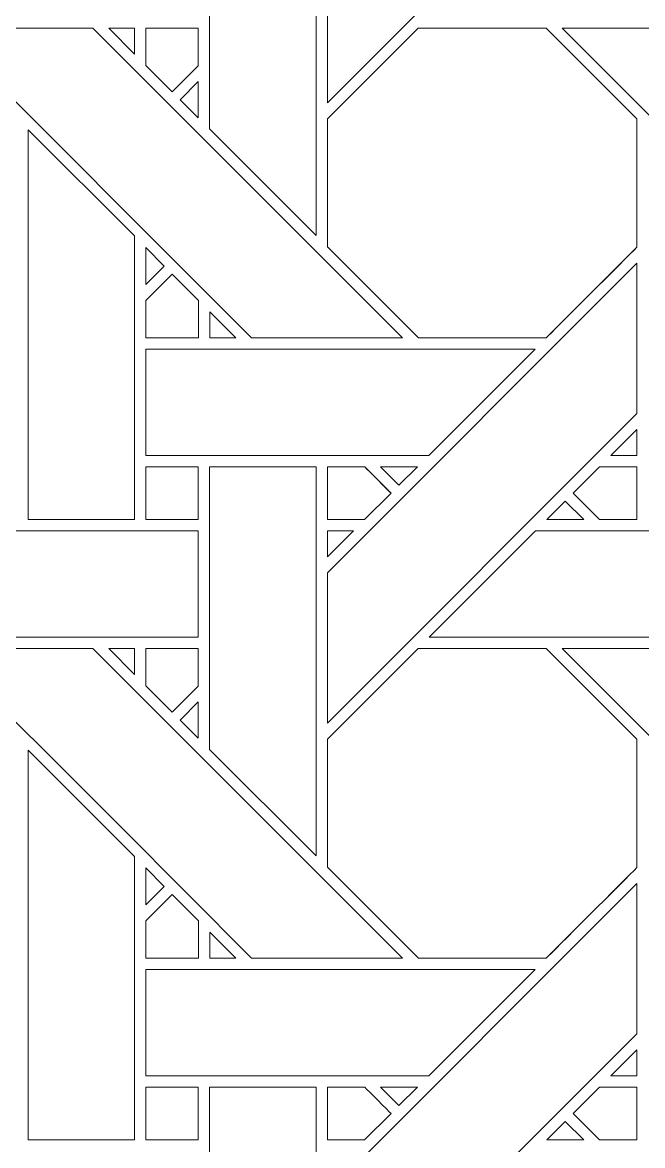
# Model space of a CAD drawing. Header units: inches. Extents: x 2.4 to 22.4, y -0.9 to 19.1.
# Drawn here: x 12.154 to 13.103, y 4.302 to 6.02 of the extents above; entities that cross this region are included whole.
import ezdxf

# ---------------------------------------------------------------- set-up
doc = ezdxf.new("R2010")
doc.units = ezdxf.units.IN
doc.header["$MEASUREMENT"] = 0
doc.layers.add('Design', color=7, linetype='Continuous', lineweight=0)

msp = doc.modelspace()

# ---------------------------------------------------------------- linework, layer by layer
at = {"layer": 'Design'}
for points, knots in [([(12.3829, 19.0948), (6.86, 19.0948), (2.3829, 14.6176), (2.3829, 9.0948), (2.3829, 3.5719), (6.86, -0.9052), (12.3829, -0.9052), (17.9057, -0.9052), (22.3829, 3.5719), (22.3829, 9.0948), (22.3829, 14.6176), (17.9057, 19.0948), (12.3829, 19.0948)], [0, 0, 0, 0, 1, 1, 1, 2, 2, 2, 3, 3, 3, 4, 4, 4, 4]), ([(12.3829, 17.972), (7.4801, 17.972), (3.5056, 13.9975), (3.5056, 9.0948), (3.5056, 4.192), (7.4801, 0.2175), (12.3829, 0.2175), (17.2856, 0.2175), (21.2601, 4.192), (21.2601, 9.0948), (21.2601, 13.9975), (17.2856, 17.972), (12.3829, 17.972)], [0, 0, 0, 0, 1, 1, 1, 2, 2, 2, 3, 3, 3, 4, 4, 4, 4]), ([(12.6204, 6.1269), (12.6204, 6.1269), (13.0941, 6.6005), (13.0941, 6.6005), (13.0941, 6.6005), (13.0941, 6.3705), (13.0941, 6.3705), (13.0941, 6.3705), (12.6204, 5.8968), (12.6204, 5.8968), (12.6204, 5.8968), (12.6204, 6.1269), (12.6204, 6.1269)], [0, 0, 0, 0, 1, 1, 1, 2, 2, 2, 3, 3, 3, 4, 4, 4, 4]), ([(12.6032, 6.289), (12.6032, 6.289), (12.6032, 5.6939), (12.6032, 5.6939), (12.6032, 5.6939), (12.4403, 5.8568), (12.4403, 5.8568), (12.4403, 5.8568), (12.4403, 6.289), (12.4403, 6.289), (12.4403, 6.289), (12.6032, 6.289), (12.6032, 6.289)], [0, 0, 0, 0, 1, 1, 1, 2, 2, 2, 3, 3, 3, 4, 4, 4, 4]), ([(12.0308, 6.0112), (12.0308, 6.0112), (12.2618, 6.0112), (12.2618, 6.0112), (12.2618, 6.0112), (12.7354, 5.5375), (12.7354, 5.5375), (12.7354, 5.5375), (12.5044, 5.5375), (12.5044, 5.5375), (12.5044, 5.5375), (12.0308, 6.0112), (12.0308, 6.0112)], [0, 0, 0, 0, 1, 1, 1, 2, 2, 2, 3, 3, 3, 4, 4, 4, 4]), ([(12.3253, 6.0111), (12.3253, 6.0111), (12.3253, 5.9713), (12.3253, 5.9713), (12.3253, 5.9713), (12.2859, 6.0111), (12.2859, 6.0111), (12.2859, 6.0111), (12.3253, 6.0111), (12.3253, 6.0111)], [0, 0, 0, 0, 1, 1, 1, 2, 2, 2, 3, 3, 3, 3]), ([(12.3425, 5.9539), (12.3425, 5.9539), (12.3425, 6.0111), (12.3425, 6.0111), (12.3425, 6.0111), (12.4228, 6.0111), (12.4228, 6.0111), (12.4228, 6.0111), (12.4228, 5.9535), (12.4228, 5.9535), (12.4228, 5.9535), (12.3828, 5.9136), (12.3828, 5.9136), (12.3828, 5.9136), (12.3425, 5.9539), (12.3425, 5.9539)], [0, 0, 0, 0, 1, 1, 1, 2, 2, 2, 3, 3, 3, 4, 4, 4, 5, 5, 5, 5]), ([(12.3828, 5.9136), (12.3828, 5.9136), (12.3425, 5.9539), (12.3425, 5.9539), (12.3425, 5.9539), (12.3425, 6.0111), (12.3425, 6.0111), (12.3425, 6.0111), (12.4228, 6.0111), (12.4228, 6.0111), (12.4228, 6.0111), (12.4228, 5.9535), (12.4228, 5.9535), (12.4228, 5.9535), (12.3828, 5.9136), (12.3828, 5.9136)], [0, 0, 0, 0, 1, 1, 1, 2, 2, 2, 3, 3, 3, 4, 4, 4, 5, 5, 5, 5]), ([(12.7591, 6.0111), (12.7591, 6.0111), (12.9553, 6.0111), (12.9553, 6.0111), (12.9553, 6.0111), (13.0941, 5.8724), (13.0941, 5.8724), (13.0941, 5.8724), (13.0941, 5.6762), (13.0941, 5.6762), (13.0763, 5.6582), (12.9643, 5.5465), (12.9553, 5.5375), (12.9553, 5.5375), (12.7596, 5.5375), (12.7596, 5.5375), (12.7596, 5.5375), (12.6204, 5.6767), (12.6204, 5.6767), (12.6204, 5.6767), (12.6204, 5.8724), (12.6204, 5.8724), (12.6204, 5.8724), (12.7591, 6.0111), (12.7591, 6.0111)], [0, 0, 0, 0, 1, 1, 1, 2, 2, 2, 3, 3, 3, 4, 4, 4, 5, 5, 5, 6, 6, 6, 7, 7, 7, 8, 8, 8, 8]), ([(12.6204, 5.6767), (12.6204, 5.6767), (12.6204, 5.8724), (12.6204, 5.8724), (12.6204, 5.8724), (12.7591, 6.0111), (12.7591, 6.0111), (12.7591, 6.0111), (12.9553, 6.0111), (12.9553, 6.0111), (12.9553, 6.0111), (13.0941, 5.8724), (13.0941, 5.8724), (13.0941, 5.8724), (13.0941, 5.6762), (13.0941, 5.6762), (13.0756, 5.6576), (12.9638, 5.546), (12.9553, 5.5375), (12.9553, 5.5375), (12.7596, 5.5375), (12.7596, 5.5375), (12.7596, 5.5375), (12.6204, 5.6767), (12.6204, 5.6767)], [0, 0, 0, 0, 1, 1, 1, 2, 2, 2, 3, 3, 3, 4, 4, 4, 5, 5, 5, 6, 6, 6, 7, 7, 7, 8, 8, 8, 8]), ([(12.9795, 6.0112), (12.9795, 6.0112), (13.2105, 6.0112), (13.2105, 6.0112), (13.2105, 6.0112), (13.6841, 5.5375), (13.6841, 5.5375), (13.6841, 5.5375), (13.4531, 5.5375), (13.4531, 5.5375), (13.4531, 5.5375), (12.9795, 6.0112), (12.9795, 6.0112)], [0, 0, 0, 0, 1, 1, 1, 2, 2, 2, 3, 3, 3, 4, 4, 4, 4]), ([(12.4228, 5.9293), (12.4228, 5.9293), (12.4228, 5.8741), (12.4228, 5.8741), (12.4228, 5.8741), (12.395, 5.9015), (12.395, 5.9015), (12.395, 5.9015), (12.4228, 5.9293), (12.4228, 5.9293)], [0, 0, 0, 0, 1, 1, 1, 2, 2, 2, 3, 3, 3, 3]), ([(12.3252, 5.6932), (12.3252, 5.6932), (12.3252, 5.2595), (12.3252, 5.2595), (12.3252, 5.2595), (12.1625, 5.2595), (12.1625, 5.2595), (12.1625, 5.2595), (12.1625, 5.8553), (12.1625, 5.8553), (12.1625, 5.8553), (12.3252, 5.6932), (12.3252, 5.6932)], [0, 0, 0, 0, 1, 1, 1, 2, 2, 2, 3, 3, 3, 4, 4, 4, 4]), ([(12.3425, 5.6189), (12.3425, 5.6189), (12.3425, 5.6757), (12.3425, 5.6757), (12.3425, 5.6757), (12.3707, 5.6471), (12.3707, 5.6471), (12.3707, 5.6471), (12.3425, 5.6189), (12.3425, 5.6189)], [0, 0, 0, 0, 1, 1, 1, 2, 2, 2, 3, 3, 3, 3]), ([(12.6204, 5.1782), (12.6204, 5.1782), (13.0941, 5.6518), (13.0941, 5.6518), (13.0941, 5.6518), (13.0941, 5.4217), (13.0941, 5.4217), (13.0941, 5.4217), (12.6204, 4.9481), (12.6204, 4.9481), (12.6204, 4.9481), (12.6204, 5.1782), (12.6204, 5.1782)], [0, 0, 0, 0, 1, 1, 1, 2, 2, 2, 3, 3, 3, 4, 4, 4, 4]), ([(12.3425, 5.5372), (12.3425, 5.5372), (12.3425, 5.5945), (12.3425, 5.5945), (12.3425, 5.5945), (12.3829, 5.6349), (12.3829, 5.6349), (12.3829, 5.6349), (12.4232, 5.5945), (12.4232, 5.5945), (12.4232, 5.5945), (12.4232, 5.5372), (12.4232, 5.5372), (12.4232, 5.5372), (12.3425, 5.5372), (12.3425, 5.5372)], [0, 0, 0, 0, 1, 1, 1, 2, 2, 2, 3, 3, 3, 4, 4, 4, 5, 5, 5, 5]), ([(12.3829, 5.6349), (12.3829, 5.6349), (12.4232, 5.5945), (12.4232, 5.5945), (12.4232, 5.5945), (12.4232, 5.5372), (12.4232, 5.5372), (12.4232, 5.5372), (12.3425, 5.5372), (12.3425, 5.5372), (12.3425, 5.5372), (12.3425, 5.5945), (12.3425, 5.5945), (12.3425, 5.5945), (12.3829, 5.6349), (12.3829, 5.6349)], [0, 0, 0, 0, 1, 1, 1, 2, 2, 2, 3, 3, 3, 4, 4, 4, 5, 5, 5, 5]), ([(12.4802, 5.5375), (12.4802, 5.5375), (12.4405, 5.5375), (12.4405, 5.5375), (12.4405, 5.5375), (12.4405, 5.5773), (12.4405, 5.5773), (12.4405, 5.5773), (12.4802, 5.5375), (12.4802, 5.5375)], [0, 0, 0, 0, 1, 1, 1, 2, 2, 2, 3, 3, 3, 3]), ([(12.3425, 5.3576), (12.3425, 5.3576), (12.3425, 5.5203), (12.3425, 5.5203), (12.3425, 5.5203), (12.9382, 5.5203), (12.9382, 5.5203), (12.9382, 5.5203), (12.7755, 5.3576), (12.7755, 5.3576), (12.7755, 5.3576), (12.3425, 5.3576), (12.3425, 5.3576)], [0, 0, 0, 0, 1, 1, 1, 2, 2, 2, 3, 3, 3, 4, 4, 4, 4]), ([(13.0543, 5.3576), (13.0543, 5.3576), (13.0941, 5.3973), (13.0941, 5.3973), (13.0941, 5.3973), (13.0941, 5.3576), (13.0941, 5.3576), (13.0941, 5.3576), (13.0543, 5.3576), (13.0543, 5.3576)], [0, 0, 0, 0, 1, 1, 1, 2, 2, 2, 3, 3, 3, 3]), ([(12.3425, 5.2595), (12.3425, 5.2595), (12.3425, 5.3403), (12.3425, 5.3403), (12.3425, 5.3403), (12.4228, 5.3403), (12.4228, 5.3403), (12.4228, 5.3403), (12.4228, 5.2595), (12.4228, 5.2595), (12.4228, 5.2595), (12.3425, 5.2595), (12.3425, 5.2595)], [0, 0, 0, 0, 1, 1, 1, 2, 2, 2, 3, 3, 3, 4, 4, 4, 4]), ([(12.4228, 5.3403), (12.4228, 5.3403), (12.4228, 5.2595), (12.4228, 5.2595), (12.4228, 5.2595), (12.3425, 5.2595), (12.3425, 5.2595), (12.3425, 5.2595), (12.3425, 5.3403), (12.3425, 5.3403), (12.3425, 5.3403), (12.4228, 5.3403), (12.4228, 5.3403)], [0, 0, 0, 0, 1, 1, 1, 2, 2, 2, 3, 3, 3, 4, 4, 4, 4]), ([(12.6032, 5.3403), (12.6032, 5.3403), (12.6032, 4.7452), (12.6032, 4.7452), (12.6032, 4.7452), (12.4403, 4.9081), (12.4403, 4.9081), (12.4403, 4.9081), (12.4403, 5.3403), (12.4403, 5.3403), (12.4403, 5.3403), (12.6032, 5.3403), (12.6032, 5.3403)], [0, 0, 0, 0, 1, 1, 1, 2, 2, 2, 3, 3, 3, 4, 4, 4, 4]), ([(12.6775, 5.3403), (12.6826, 5.3351), (12.7134, 5.3043), (12.7178, 5.2999), (12.7178, 5.2999), (12.6774, 5.2595), (12.6774, 5.2595), (12.6774, 5.2595), (12.6204, 5.2595), (12.6204, 5.2595), (12.6204, 5.2595), (12.6204, 5.3403), (12.6204, 5.3403), (12.6204, 5.3403), (12.6775, 5.3403), (12.6775, 5.3403)], [0, 0, 0, 0, 1, 1, 1, 2, 2, 2, 3, 3, 3, 4, 4, 4, 5, 5, 5, 5]), ([(12.6204, 5.3403), (12.6204, 5.3403), (12.6775, 5.3403), (12.6775, 5.3403), (12.6828, 5.335), (12.7136, 5.3041), (12.7178, 5.2999), (12.7178, 5.2999), (12.6774, 5.2595), (12.6774, 5.2595), (12.6774, 5.2595), (12.6204, 5.2595), (12.6204, 5.2595), (12.6204, 5.2595), (12.6204, 5.3403), (12.6204, 5.3403)], [0, 0, 0, 0, 1, 1, 1, 2, 2, 2, 3, 3, 3, 4, 4, 4, 5, 5, 5, 5]), ([(12.7583, 5.3403), (12.7583, 5.3403), (12.73, 5.3121), (12.73, 5.3121), (12.73, 5.3121), (12.7018, 5.3403), (12.7018, 5.3403), (12.7018, 5.3403), (12.7583, 5.3403), (12.7583, 5.3403)], [0, 0, 0, 0, 1, 1, 1, 2, 2, 2, 3, 3, 3, 3]), ([(13.037, 5.2595), (13.037, 5.2595), (12.9966, 5.2998), (12.9966, 5.2998), (12.9966, 5.2998), (13.037, 5.3403), (13.037, 5.3403), (13.037, 5.3403), (13.0941, 5.3403), (13.0941, 5.3403), (13.0941, 5.3403), (13.0941, 5.2595), (13.0941, 5.2595), (13.0941, 5.2595), (13.037, 5.2595), (13.037, 5.2595)], [0, 0, 0, 0, 1, 1, 1, 2, 2, 2, 3, 3, 3, 4, 4, 4, 5, 5, 5, 5]), ([(12.9966, 5.2998), (12.9966, 5.2998), (13.037, 5.3403), (13.037, 5.3403), (13.037, 5.3403), (13.0941, 5.3403), (13.0941, 5.3403), (13.0941, 5.3403), (13.0941, 5.2595), (13.0941, 5.2595), (13.0941, 5.2595), (13.037, 5.2595), (13.037, 5.2595), (13.037, 5.2595), (12.9966, 5.2998), (12.9966, 5.2998)], [0, 0, 0, 0, 1, 1, 1, 2, 2, 2, 3, 3, 3, 4, 4, 4, 5, 5, 5, 5]), ([(13.0127, 5.2595), (13.0127, 5.2595), (12.9562, 5.2595), (12.9562, 5.2595), (12.9562, 5.2595), (12.9845, 5.2878), (12.9845, 5.2878), (12.9845, 5.2878), (13.0127, 5.2595), (13.0127, 5.2595)], [0, 0, 0, 0, 1, 1, 1, 2, 2, 2, 3, 3, 3, 3]), ([(11.8275, 5.0796), (11.8275, 5.0796), (11.9904, 5.2424), (11.9904, 5.2424), (11.9904, 5.2424), (12.4228, 5.2424), (12.4228, 5.2424), (12.4228, 5.2424), (12.4228, 5.0796), (12.4228, 5.0796), (12.4228, 5.0796), (11.8275, 5.0796), (11.8275, 5.0796)], [0, 0, 0, 0, 1, 1, 1, 2, 2, 2, 3, 3, 3, 4, 4, 4, 4]), ([(12.6602, 5.2424), (12.6602, 5.2424), (12.6204, 5.2025), (12.6204, 5.2025), (12.6204, 5.2025), (12.6204, 5.2424), (12.6204, 5.2424), (12.6204, 5.2424), (12.6602, 5.2424), (12.6602, 5.2424)], [0, 0, 0, 0, 1, 1, 1, 2, 2, 2, 3, 3, 3, 3]), ([(12.7762, 5.0796), (12.7762, 5.0796), (12.9391, 5.2424), (12.9391, 5.2424), (12.9391, 5.2424), (13.3715, 5.2424), (13.3715, 5.2424), (13.3715, 5.2424), (13.3715, 5.0796), (13.3715, 5.0796), (13.3715, 5.0796), (12.7762, 5.0796), (12.7762, 5.0796)], [0, 0, 0, 0, 1, 1, 1, 2, 2, 2, 3, 3, 3, 4, 4, 4, 4]), ([(12.3052, 4.7887), (12.3052, 4.7887), (12.0308, 5.0624), (12.0308, 5.0624), (12.0308, 5.0624), (12.2618, 5.0624), (12.2618, 5.0624), (12.2618, 5.0624), (12.7354, 4.5888), (12.7354, 4.5888), (12.7354, 4.5888), (12.5044, 4.5888), (12.5044, 4.5888), (12.5044, 4.5888), (12.3052, 4.7887), (12.3052, 4.7887)], [0, 0, 0, 0, 1, 1, 1, 2, 2, 2, 3, 3, 3, 4, 4, 4, 5, 5, 5, 5]), ([(12.3253, 5.0624), (12.3253, 5.0624), (12.3253, 5.0226), (12.3253, 5.0226), (12.3253, 5.0226), (12.2859, 5.0624), (12.2859, 5.0624), (12.2859, 5.0624), (12.3253, 5.0624), (12.3253, 5.0624)], [0, 0, 0, 0, 1, 1, 1, 2, 2, 2, 3, 3, 3, 3]), ([(12.3425, 5.0052), (12.3425, 5.0052), (12.3425, 5.0624), (12.3425, 5.0624), (12.3425, 5.0624), (12.4228, 5.0624), (12.4228, 5.0624), (12.4228, 5.0624), (12.4228, 5.0048), (12.4228, 5.0048), (12.4228, 5.0048), (12.3828, 4.9648), (12.3828, 4.9648), (12.3828, 4.9648), (12.3425, 5.0052), (12.3425, 5.0052)], [0, 0, 0, 0, 1, 1, 1, 2, 2, 2, 3, 3, 3, 4, 4, 4, 5, 5, 5, 5]), ([(12.3828, 4.9648), (12.3828, 4.9648), (12.3425, 5.0052), (12.3425, 5.0052), (12.3425, 5.0052), (12.3425, 5.0624), (12.3425, 5.0624), (12.3425, 5.0624), (12.4228, 5.0624), (12.4228, 5.0624), (12.4228, 5.0624), (12.4228, 5.0048), (12.4228, 5.0048), (12.4228, 5.0048), (12.3828, 4.9648), (12.3828, 4.9648)], [0, 0, 0, 0, 1, 1, 1, 2, 2, 2, 3, 3, 3, 4, 4, 4, 5, 5, 5, 5]), ([(12.7591, 5.0624), (12.7591, 5.0624), (12.9553, 5.0624), (12.9553, 5.0624), (12.9553, 5.0624), (13.0941, 4.9237), (13.0941, 4.9237), (13.0941, 4.9237), (13.0941, 4.7274), (13.0941, 4.7274), (13.0763, 4.7095), (12.9643, 4.5978), (12.9553, 4.5888), (12.9553, 4.5888), (12.7596, 4.5888), (12.7596, 4.5888), (12.7596, 4.5888), (12.6204, 4.728), (12.6204, 4.728), (12.6204, 4.728), (12.6204, 4.9237), (12.6204, 4.9237), (12.6204, 4.9237), (12.7591, 5.0624), (12.7591, 5.0624)], [0, 0, 0, 0, 1, 1, 1, 2, 2, 2, 3, 3, 3, 4, 4, 4, 5, 5, 5, 6, 6, 6, 7, 7, 7, 8, 8, 8, 8]), ([(12.6204, 4.728), (12.6204, 4.728), (12.6204, 4.9237), (12.6204, 4.9237), (12.6204, 4.9237), (12.7591, 5.0624), (12.7591, 5.0624), (12.7591, 5.0624), (12.9553, 5.0624), (12.9553, 5.0624), (12.9553, 5.0624), (13.0941, 4.9237), (13.0941, 4.9237), (13.0941, 4.9237), (13.0941, 4.7274), (13.0941, 4.7274), (13.0757, 4.7089), (12.9639, 4.5973), (12.9553, 4.5888), (12.9553, 4.5888), (12.7596, 4.5888), (12.7596, 4.5888), (12.7596, 4.5888), (12.6204, 4.728), (12.6204, 4.728)], [0, 0, 0, 0, 1, 1, 1, 2, 2, 2, 3, 3, 3, 4, 4, 4, 5, 5, 5, 6, 6, 6, 7, 7, 7, 8, 8, 8, 8]), ([(12.9795, 5.0624), (12.9795, 5.0624), (13.2105, 5.0624), (13.2105, 5.0624), (13.2105, 5.0624), (13.6841, 4.5888), (13.6841, 4.5888), (13.6841, 4.5888), (13.4531, 4.5888), (13.4531, 4.5888), (13.4531, 4.5888), (12.9795, 5.0624), (12.9795, 5.0624)], [0, 0, 0, 0, 1, 1, 1, 2, 2, 2, 3, 3, 3, 4, 4, 4, 4]), ([(12.4228, 4.9806), (12.4228, 4.9806), (12.4228, 4.9254), (12.4228, 4.9254), (12.4228, 4.9254), (12.395, 4.9528), (12.395, 4.9528), (12.395, 4.9528), (12.4228, 4.9806), (12.4228, 4.9806)], [0, 0, 0, 0, 1, 1, 1, 2, 2, 2, 3, 3, 3, 3]), ([(12.3252, 4.7444), (12.3252, 4.7444), (12.3252, 4.3108), (12.3252, 4.3108), (12.3252, 4.3108), (12.1625, 4.3108), (12.1625, 4.3108), (12.1625, 4.3108), (12.1625, 4.9066), (12.1625, 4.9066), (12.1625, 4.9066), (12.3252, 4.7444), (12.3252, 4.7444)], [0, 0, 0, 0, 1, 1, 1, 2, 2, 2, 3, 3, 3, 4, 4, 4, 4]), ([(12.3425, 4.6702), (12.3425, 4.6702), (12.3425, 4.727), (12.3425, 4.727), (12.3425, 4.727), (12.3707, 4.6984), (12.3707, 4.6984), (12.3707, 4.6984), (12.3425, 4.6702), (12.3425, 4.6702)], [0, 0, 0, 0, 1, 1, 1, 2, 2, 2, 3, 3, 3, 3]), ([(12.6204, 4.2294), (12.6204, 4.2294), (13.0941, 4.7031), (13.0941, 4.7031), (13.0941, 4.7031), (13.0941, 4.473), (13.0941, 4.473), (13.0941, 4.473), (12.6204, 3.9994), (12.6204, 3.9994), (12.6204, 3.9994), (12.6204, 4.2294), (12.6204, 4.2294)], [0, 0, 0, 0, 1, 1, 1, 2, 2, 2, 3, 3, 3, 4, 4, 4, 4]), ([(12.3425, 4.5885), (12.3425, 4.5885), (12.3425, 4.6458), (12.3425, 4.6458), (12.3425, 4.6458), (12.3829, 4.6861), (12.3829, 4.6861), (12.3829, 4.6861), (12.4232, 4.6458), (12.4232, 4.6458), (12.4232, 4.6458), (12.4232, 4.5885), (12.4232, 4.5885), (12.4232, 4.5885), (12.3425, 4.5885), (12.3425, 4.5885)], [0, 0, 0, 0, 1, 1, 1, 2, 2, 2, 3, 3, 3, 4, 4, 4, 5, 5, 5, 5]), ([(12.3829, 4.6861), (12.3829, 4.6861), (12.4232, 4.6458), (12.4232, 4.6458), (12.4232, 4.6458), (12.4232, 4.5885), (12.4232, 4.5885), (12.4232, 4.5885), (12.3425, 4.5885), (12.3425, 4.5885), (12.3425, 4.5885), (12.3425, 4.6458), (12.3425, 4.6458), (12.3425, 4.6458), (12.3829, 4.6861), (12.3829, 4.6861)], [0, 0, 0, 0, 1, 1, 1, 2, 2, 2, 3, 3, 3, 4, 4, 4, 5, 5, 5, 5]), ([(12.4802, 4.5888), (12.4802, 4.5888), (12.4405, 4.5888), (12.4405, 4.5888), (12.4405, 4.5888), (12.4405, 4.6286), (12.4405, 4.6286), (12.4405, 4.6286), (12.4802, 4.5888), (12.4802, 4.5888)], [0, 0, 0, 0, 1, 1, 1, 2, 2, 2, 3, 3, 3, 3]), ([(12.3425, 4.4088), (12.3425, 4.4088), (12.3425, 4.5715), (12.3425, 4.5715), (12.3425, 4.5715), (12.9382, 4.5715), (12.9382, 4.5715), (12.9382, 4.5715), (12.7755, 4.4088), (12.7755, 4.4088), (12.7755, 4.4088), (12.3425, 4.4088), (12.3425, 4.4088)], [0, 0, 0, 0, 1, 1, 1, 2, 2, 2, 3, 3, 3, 4, 4, 4, 4]), ([(13.0543, 4.4089), (13.0543, 4.4089), (13.0941, 4.4486), (13.0941, 4.4486), (13.0941, 4.4486), (13.0941, 4.4089), (13.0941, 4.4089), (13.0941, 4.4089), (13.0543, 4.4089), (13.0543, 4.4089)], [0, 0, 0, 0, 1, 1, 1, 2, 2, 2, 3, 3, 3, 3]), ([(12.3425, 4.3107), (12.3425, 4.3107), (12.3425, 4.3915), (12.3425, 4.3915), (12.3425, 4.3915), (12.4228, 4.3915), (12.4228, 4.3915), (12.4228, 4.3915), (12.4228, 4.3107), (12.4228, 4.3107), (12.4228, 4.3107), (12.3425, 4.3107), (12.3425, 4.3107)], [0, 0, 0, 0, 1, 1, 1, 2, 2, 2, 3, 3, 3, 4, 4, 4, 4]), ([(12.4228, 4.3915), (12.4228, 4.3915), (12.4228, 4.3107), (12.4228, 4.3107), (12.4228, 4.3107), (12.3425, 4.3107), (12.3425, 4.3107), (12.3425, 4.3107), (12.3425, 4.3915), (12.3425, 4.3915), (12.3425, 4.3915), (12.4228, 4.3915), (12.4228, 4.3915)], [0, 0, 0, 0, 1, 1, 1, 2, 2, 2, 3, 3, 3, 4, 4, 4, 4]), ([(12.6032, 4.3916), (12.6032, 4.3916), (12.6032, 3.7964), (12.6032, 3.7964), (12.6032, 3.7964), (12.4403, 3.9594), (12.4403, 3.9594), (12.4403, 3.9594), (12.4403, 4.3916), (12.4403, 4.3916), (12.4403, 4.3916), (12.6032, 4.3916), (12.6032, 4.3916)], [0, 0, 0, 0, 1, 1, 1, 2, 2, 2, 3, 3, 3, 4, 4, 4, 4]), ([(12.6775, 4.3915), (12.6826, 4.3864), (12.7134, 4.3556), (12.7178, 4.3512), (12.7178, 4.3512), (12.6774, 4.3107), (12.6774, 4.3107), (12.6774, 4.3107), (12.6204, 4.3107), (12.6204, 4.3107), (12.6204, 4.3107), (12.6204, 4.3915), (12.6204, 4.3915), (12.6204, 4.3915), (12.6775, 4.3915), (12.6775, 4.3915)], [0, 0, 0, 0, 1, 1, 1, 2, 2, 2, 3, 3, 3, 4, 4, 4, 5, 5, 5, 5]), ([(12.6204, 4.3915), (12.6204, 4.3915), (12.6775, 4.3915), (12.6775, 4.3915), (12.6826, 4.3864), (12.7134, 4.3556), (12.7178, 4.3512), (12.7178, 4.3512), (12.6774, 4.3107), (12.6774, 4.3107), (12.6774, 4.3107), (12.6204, 4.3107), (12.6204, 4.3107), (12.6204, 4.3107), (12.6204, 4.3915), (12.6204, 4.3915)], [0, 0, 0, 0, 1, 1, 1, 2, 2, 2, 3, 3, 3, 4, 4, 4, 5, 5, 5, 5]), ([(12.7583, 4.3916), (12.7583, 4.3916), (12.73, 4.3634), (12.73, 4.3634), (12.73, 4.3634), (12.7018, 4.3916), (12.7018, 4.3916), (12.7018, 4.3916), (12.7583, 4.3916), (12.7583, 4.3916)], [0, 0, 0, 0, 1, 1, 1, 2, 2, 2, 3, 3, 3, 3]), ([(13.037, 4.3107), (13.037, 4.3107), (12.9966, 4.3511), (12.9966, 4.3511), (12.9966, 4.3511), (13.037, 4.3915), (13.037, 4.3915), (13.037, 4.3915), (13.0941, 4.3915), (13.0941, 4.3915), (13.0941, 4.3915), (13.0941, 4.3107), (13.0941, 4.3107), (13.0941, 4.3107), (13.037, 4.3107), (13.037, 4.3107)], [0, 0, 0, 0, 1, 1, 1, 2, 2, 2, 3, 3, 3, 4, 4, 4, 5, 5, 5, 5]), ([(12.9966, 4.3511), (12.9966, 4.3511), (13.037, 4.3915), (13.037, 4.3915), (13.037, 4.3915), (13.0941, 4.3915), (13.0941, 4.3915), (13.0941, 4.3915), (13.0941, 4.3107), (13.0941, 4.3107), (13.0941, 4.3107), (13.037, 4.3107), (13.037, 4.3107), (13.037, 4.3107), (12.9966, 4.3511), (12.9966, 4.3511)], [0, 0, 0, 0, 1, 1, 1, 2, 2, 2, 3, 3, 3, 4, 4, 4, 5, 5, 5, 5]), ([(13.0127, 4.3108), (13.0127, 4.3108), (12.9562, 4.3108), (12.9562, 4.3108), (12.9562, 4.3108), (12.9845, 4.339), (12.9845, 4.339), (12.9845, 4.339), (13.0127, 4.3108), (13.0127, 4.3108)], [0, 0, 0, 0, 1, 1, 1, 2, 2, 2, 3, 3, 3, 3])]:
    msp.add_open_spline(points, degree=3, knots=knots, dxfattribs=at)

doc.saveas('drawing.dxf')
